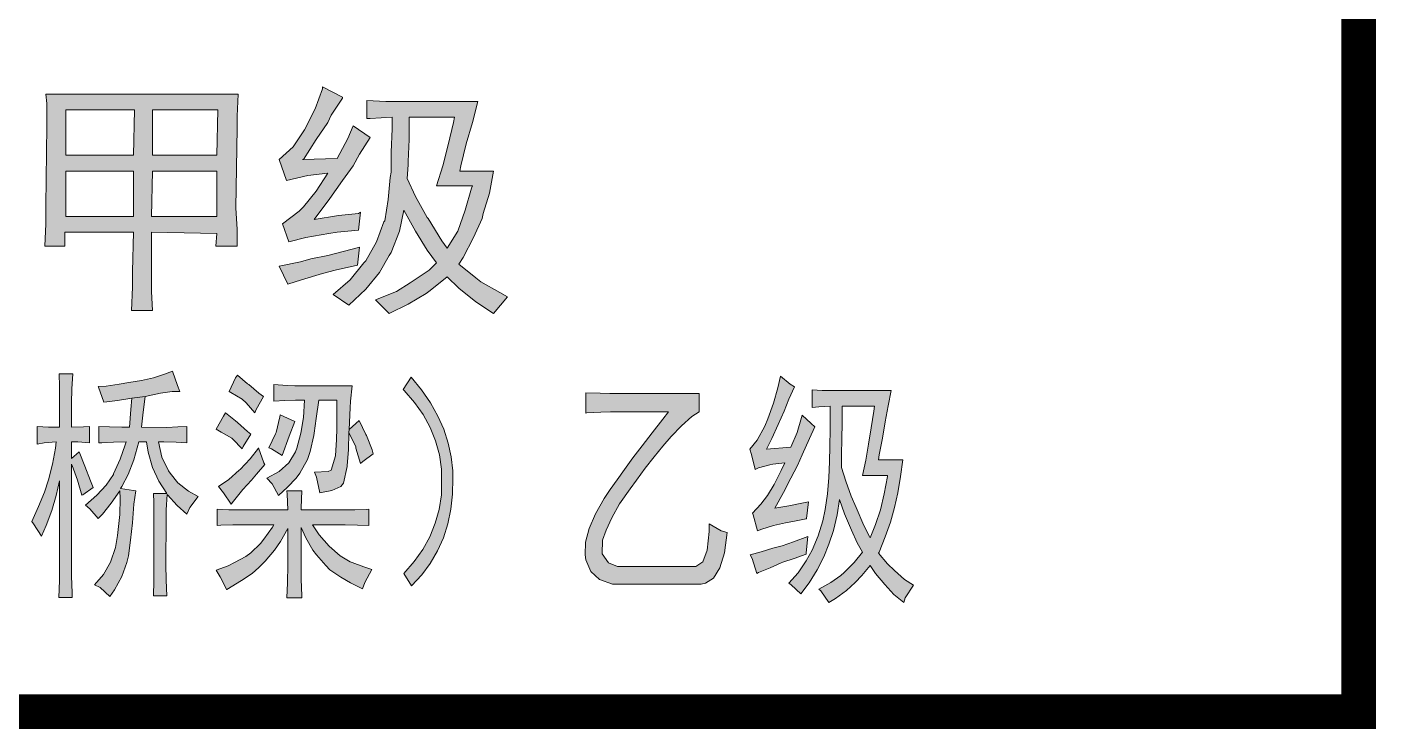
# Model space of a CAD drawing. Extents: x 36524853 to 36525459, y 2743936 to 2747542.
# Drawn here: x 36525174.55 to 36525184.29, y 2745775.31 to 2745780.38 of the extents above; entities that cross this region are included whole.
import ezdxf

# ---------------------------------------------------------------- set-up
doc = ezdxf.new("R2010")
doc.units = 0
doc.header["$LTSCALE"] = 1000
doc.header["$MEASUREMENT"] = 0
for name, color, linetype in [('A0-12 图框-中粗线', 41, 'Continuous'), ('A0-13 图框-细线', 7, 'Continuous'), ('A0-24 图框-填充', 7, 'Continuous')]:
    doc.layers.add(name, color=color, linetype=linetype)

# ---------------------------------------------------------------- blocks, each defined once
blk = doc.blocks.new('LOGO资质4')
at = {"layer": 'A0-24 图框-填充'}
h = blk.add_hatch(color=256, dxfattribs=at)
h.dxf.hatch_style = 1
h.paths.add_polyline_path([(5744.9, 749.1), (5751, 781.1), (5702.2, 781.1), (5703.7, 788.7), (5711.3, 820.7), (5720.5, 851.2), (5728.1, 881.7), (5636.6, 881.7), (5632.1, 881.7), (5595.5, 881.7), (5568, 883.3), (5568, 857.3), (5572.6, 857.3), (5604.6, 858.9), (5604.6, 842.1), (5603.1, 808.5), (5603.1, 779.6), (5601.6, 772), (5598.5, 739.9), (5593.9, 709.4), (5592.4, 707.9), (5581.7, 678.9), (5566.5, 651.5), (5563.4, 648.5), (5543.6, 624.1), (5519.2, 602.7), (5542.1, 587.5), (5566.5, 610.3), (5586.3, 634.7), (5600, 659.1), (5603.1, 663.7), (5615.3, 694.2), (5621.4, 724.7), (5638.1, 694.2), (5654.9, 666.7), (5668.6, 648.5), (5658, 637.8), (5630.5, 619.5), (5610.7, 607.3), (5580.2, 595.1), (5600, 575.3), (5627.5, 589), (5653.4, 604.2), (5659.5, 608.8), (5683.9, 628.6), (5700.7, 611.9), (5725.1, 592), (5751, 575.3), (5770.8, 599.7), (5760.1, 605.8), (5732.7, 621), (5725.1, 627.1), (5700.7, 646.9), (5706.8, 656.1), (5722, 685), (5734.2, 712.5), (5735.7, 720.1)])
h.paths.add_polyline_path([(5626, 770.4), (5627.5, 790.2), (5627.5, 794.8), (5629, 826.8), (5629, 858.9), (5694.6, 858.9), (5693, 851.2), (5685.4, 819.2), (5677.8, 788.7), (5668.6, 759.8), (5720.5, 759.8), (5719, 756.7), (5709.8, 724.7), (5699.1, 694.2), (5683.9, 669.8), (5676.3, 680.5), (5656.4, 712.5), (5654.9, 714), (5638.1, 744.5)], flags=16)
h.paths.add_polyline_path([(5558.9, 721.6), (5555.8, 720.1), (5526.8, 717.1), (5491.8, 711), (5514.6, 741.5), (5532.9, 767.4), (5548.2, 788.7), (5557.3, 805.5), (5572.6, 829.9), (5548.2, 846.7), (5540.6, 828.4), (5525.3, 799.4), (5476.6, 797.9), (5476.5, 797.9), (5475, 797.9), (5476.6, 797.9), (5494.8, 826.8), (5511.6, 851.2), (5516.2, 861.9), (5532.9, 886.3), (5532.9, 887.8), (5504, 903.1), (5504, 900), (5493.3, 871.1), (5478.1, 840.6), (5461.3, 816.2), (5441.5, 797.9), (5452.1, 767.4), (5482.6, 775), (5511.6, 778.1), (5494.8, 752.1), (5476.5, 729.3), (5470.4, 723.2), (5446, 704.9), (5455.2, 678.9), (5479.6, 685), (5513.1, 691.1), (5525.3, 692.7), (5555.8, 695.7)])
h.paths.add_polyline_path([(5554.3, 645.4), (5557.3, 671.3), (5546.7, 668.3), (5511.6, 659.1), (5487.2, 654.6), (5472, 650), (5441.5, 643.9), (5453.7, 618), (5473.5, 624.1), (5504, 633.2), (5522.3, 637.8)])
h = blk.add_hatch(color=256, dxfattribs=at)
h.dxf.hatch_style = 1
h.paths.add_polyline_path([(5257, 692.7), (5351.5, 691.1), (5350, 672.8), (5380.5, 672.8), (5380.5, 697.2), (5379, 727.7), (5380.5, 843.6), (5380.5, 860.4), (5382, 892.4), (5104.5, 892.4), (5106, 878.7), (5106, 846.7), (5104.5, 730.8), (5104.5, 704.9), (5103, 672.8), (5132, 672.8), (5132, 692.7), (5231.1, 692.7), (5229.5, 636.3), (5229.5, 613.4), (5228, 579.8), (5258.5, 579.8), (5257, 607.3), (5257, 636.3)])
h.paths.add_polyline_path([(5258.5, 781.1), (5351.5, 781.1), (5351.5, 715.5), (5257, 715.5)], flags=16)
h.paths.add_polyline_path([(5231.1, 781.1), (5231.1, 715.5), (5133.5, 715.5), (5133.5, 781.1)], flags=16)
h.paths.add_polyline_path([(5258.5, 804), (5258.5, 869.5), (5353, 869.5), (5351.5, 804)], flags=16)
h.paths.add_polyline_path([(5231.1, 804), (5133.5, 804), (5133.5, 869.5), (5232.6, 869.5)], flags=16)
h = blk.add_hatch(color=256, dxfattribs=at)
h.dxf.hatch_style = 1
h.paths.add_polyline_path([(5167.7, 412.2), (5159, 411.4), (5141.5, 411), (5141.5, 446), (5141.9, 466.4), (5143.6, 488.1), (5123.6, 488.1), (5124, 470.1), (5124.4, 446), (5124.4, 411), (5108.2, 411), (5091.9, 412.2), (5091.9, 386.8), (5101.9, 388.5), (5119.4, 389.8), (5118.2, 381), (5114, 357.7), (5108.2, 335.2), (5102.3, 317.3), (5094, 296.5), (5084, 274.8), (5086.5, 271.5), (5098.2, 253.6), (5104.8, 269), (5113.2, 290.6), (5119.4, 312.3), (5124.4, 333.5), (5124.4, 219.8), (5124.4, 213.1), (5124, 189.4), (5123.2, 165.2), (5142.3, 165.2), (5142.3, 171.9), (5141.5, 196.1), (5141.5, 219.8), (5141.5, 357.7), (5142.3, 356), (5150.2, 334.4), (5156.5, 312.7), (5157.7, 313.5), (5172.7, 323.9), (5169, 333.5), (5160.7, 354.8), (5152.7, 375.6), (5141.5, 366), (5141.5, 389.8), (5150.7, 389.8), (5167.7, 388.5)])
h.paths.add_polyline_path([(5308.1, 412.2), (5295.2, 411.4), (5279, 410.6), (5242.7, 411), (5245.2, 432.7), (5247.7, 455.6), (5228.6, 453.1), (5227.3, 436.8), (5225.2, 411), (5214, 411), (5196.5, 411.4), (5181.1, 412.2), (5181.1, 388.5), (5185.2, 388.5), (5201.9, 389.3), (5220.2, 389.8), (5219, 385.6), (5211.9, 364.8), (5202.3, 343.5), (5201.9, 342.7), (5191.5, 327.3), (5178.2, 312.7), (5161.9, 298.5), (5168.2, 293.1), (5179.8, 279), (5186.1, 285.6), (5199, 301.5), (5211.1, 319.4), (5211.9, 308.1), (5211.1, 285.2), (5208.1, 254.8), (5204.8, 237.3), (5197.7, 216.1), (5187.7, 198.2), (5174.8, 183.2), (5182.7, 179.4), (5196.9, 166.5), (5203.6, 176.1), (5214, 195.2), (5221.5, 215.6), (5223.6, 225.2), (5226.9, 248.1), (5229.4, 273.1), (5231.5, 299.8), (5234.4, 319.4), (5231.1, 319.8), (5212.3, 322.3), (5214.4, 325.6), (5223.1, 342.7), (5231.5, 363.9), (5238.6, 389.8), (5249.8, 389.8), (5252.3, 374.8), (5258.5, 353.1), (5267.7, 333.1), (5279, 315.2), (5259.8, 315.2), (5260.2, 302.3), (5260.6, 277.3), (5260.6, 212.7), (5260.6, 189), (5259.8, 167.7), (5279, 167.7), (5278.1, 190.2), (5277.7, 212.7), (5278.1, 277.3), (5278.1, 291.5), (5279.8, 313.9), (5280.2, 313.5), (5294, 298.1), (5308.1, 285.6), (5312.3, 295.2), (5324.4, 311), (5310.2, 318.9), (5295.2, 330.6), (5284, 344.8), (5281.5, 348.1), (5271.9, 367.7), (5266.9, 389.8), (5274.8, 389.8), (5292.7, 389.3), (5308.1, 388.5)])
h.paths.add_polyline_path([(5286.9, 462.6), (5298.1, 462.6), (5294.4, 471.4), (5287.3, 492.2), (5276, 487.6), (5259.8, 482.2), (5242.7, 478.5), (5224.4, 475.6), (5210.2, 473.1), (5191.5, 470.6), (5179.8, 469.7), (5180.7, 468.9), (5188.2, 447.2), (5192.7, 447.7), (5208.1, 449.7), (5228.6, 453.1), (5247.7, 455.6), (5269.8, 460.2)])
h.paths.add_polyline_path([(5420.6, 357.3), (5419.3, 359.8), (5411.5, 381.1), (5399.3, 365.2), (5385.2, 350.2), (5383.5, 348.9), (5368.5, 335.6), (5353.9, 325.2), (5361, 316.4), (5371.8, 299.8), (5375.2, 304.4), (5388.9, 321), (5401.4, 334.8), (5408.5, 343.1)])
h.paths.add_polyline_path([(5381, 417.7), (5378.5, 420.2), (5363.9, 431.8), (5361, 427.2), (5350.6, 408.1), (5357.7, 403.9), (5373.1, 395.2), (5374.3, 393.9), (5388.1, 379.8), (5389.3, 383.1), (5400.2, 401), (5395.6, 404.8)])
h.paths.add_polyline_path([(5411.8, 460.2), (5397.3, 472.6), (5395.6, 473.9), (5381, 486.4), (5378.5, 482.6), (5368.9, 462.6), (5371.4, 461.4), (5388.1, 451.4), (5393.5, 446.4), (5406.4, 431.8), (5408.1, 436.8), (5418.5, 455.6)])
h.paths.add_polyline_path([(5546.8, 471), (5463.9, 471), (5453.1, 471.4), (5433.5, 472.6), (5433.5, 448.5), (5449.3, 449.7), (5465.1, 450.2), (5478.1, 450.2), (5476.4, 425.2), (5472.6, 402.3), (5466.8, 381), (5464.7, 375.6), (5455.1, 359.8), (5441.4, 346.9), (5423.5, 337.7), (5431, 329.4), (5440.6, 312.3), (5453.5, 324.4), (5466, 337.7), (5471.4, 344.8), (5482.2, 364.3), (5486, 376), (5491.4, 399.3), (5491.8, 402.3), (5494.7, 423.5), (5498.5, 450.2), (5524.7, 450.2), (5524.7, 433.5), (5524.7, 409.3), (5523.9, 393.1), (5522.6, 369.8), (5516.4, 348.9), (5512.2, 347.3), (5492.2, 346), (5495.1, 338.9), (5500.1, 316.4), (5517.2, 319.8), (5530.5, 325.2), (5534.3, 330.2), (5539.7, 354.4), (5539.7, 355.6), (5541.4, 378.5), (5541.8, 403.5), (5542.6, 407.7), (5543.9, 438.9), (5544.3, 448.5)])
h.paths.add_polyline_path([(5463.9, 419.3), (5442.7, 428.9), (5442.2, 426), (5436.8, 403.5), (5436, 401.4), (5426.4, 381.4), (5430.2, 379.8), (5445.6, 370.2), (5456, 398.1)], flags=17)
h.paths.add_polyline_path([(5567.2, 399.3), (5566.4, 400.6), (5556.8, 420.6), (5542.6, 407.7), (5541.8, 403.5), (5542.6, 402.7), (5551.8, 382.7), (5552.2, 380.6), (5558.9, 358.5), (5562.2, 361.4), (5577.2, 372.7), (5575.5, 378.5)])
h.paths.add_polyline_path([(5570.9, 292.7), (5567.2, 292.3), (5550.5, 291.5), (5532.6, 291.5), (5473.1, 291.5), (5473.1, 294.4), (5473.9, 319.4), (5452.6, 319.4), (5453.1, 314.4), (5453.9, 291.5), (5392.3, 291.5), (5386, 291.5), (5368.5, 291.9), (5351.8, 292.7), (5351.8, 269), (5357.3, 269.4), (5374.3, 270.2), (5392.3, 270.2), (5433.5, 270.2), (5431.8, 266.5), (5419.3, 249.4), (5414.3, 243.1), (5400.2, 229.4), (5393.1, 224.4), (5376.8, 215.6), (5367.7, 210.6), (5350.6, 204.4), (5356, 194.8), (5365.6, 176.1), (5366, 176.5), (5386.8, 189.4), (5402.2, 199.8), (5412.2, 208.6), (5421, 217.7), (5434.7, 233.6), (5443.1, 246.1), (5453.9, 264.8), (5453.9, 215.6), (5453.9, 212.3), (5453.5, 186.1), (5452.6, 164.8), (5473.9, 164.8), (5473.9, 167.3), (5473.1, 191.5), (5473.1, 215.6), (5473.1, 266), (5479.7, 251.1), (5490.1, 233.6), (5495.1, 226.5), (5508.5, 211.1), (5514.7, 205.2), (5530.5, 194.4), (5544.3, 186.1), (5561.8, 177.7), (5565.1, 186.9), (5575.1, 205.6), (5563.4, 209.4), (5546.8, 215.6), (5543.9, 216.5), (5529.3, 225.2), (5513.5, 239.4), (5498.9, 255.6), (5489.3, 270.2), (5532.6, 270.2), (5536.8, 270.2), (5554.3, 269.8), (5570.9, 269)])
h = blk.add_hatch(color=256, dxfattribs=at)
h.dxf.hatch_style = 1
h.paths.add_polyline_path([(5691.7, 314.4), (5692.2, 337.7), (5692.2, 348.1), (5689.7, 368.1), (5685.5, 388.1), (5679.2, 408.1), (5670.5, 427.2), (5659.7, 446.4), (5646.8, 465.1), (5631.8, 483.5), (5620.5, 465.6), (5621.8, 463.9), (5636.8, 446.8), (5649.3, 429.3), (5659.2, 410.6), (5667.2, 391.4), (5672.6, 371.4), (5675.5, 350.6), (5675.9, 329.4), (5675.5, 313.5), (5672.2, 292.3), (5666.7, 272.3), (5658.8, 252.7), (5648.8, 234.4), (5636.3, 216.9), (5621.3, 199.8), (5632.6, 181.9), (5647.2, 197.7), (5659.2, 214.4), (5670.1, 232.7), (5678.4, 251.5), (5684.7, 271.5), (5689.2, 292.7)])
h = blk.add_hatch(color=256, dxfattribs=at)
h.dxf.hatch_style = 1
h.paths.add_polyline_path([(6338.6, 339.8), (6341.9, 363.9), (6306.5, 363.9), (6307.8, 371), (6312.4, 395.2), (6316.5, 418.9), (6320.7, 441.8), (6324.9, 463.9), (6259.5, 463.9), (6242.8, 463.9), (6225.3, 464.3), (6210.7, 465.1), (6210.7, 439.7), (6220.7, 440.6), (6237, 441.4), (6237, 432.7), (6237, 407.7), (6236.6, 383.9), (6236.1, 361), (6234.9, 338.5), (6232.8, 314.8), (6229.9, 292.3), (6226.1, 275.6), (6219.5, 254), (6210.7, 233.6), (6202.4, 218.1), (6190.7, 200.7), (6177.4, 185.7), (6180.7, 183.2), (6194.5, 170.2), (6206.6, 186.1), (6218.2, 204.8), (6227.8, 223.6), (6234.9, 241.9), (6241.6, 261.9), (6247, 284.4), (6250.3, 306.5), (6257.8, 286), (6267.8, 262.3), (6276.1, 244), (6283.6, 230.6), (6271.6, 215.6), (6257, 201.1), (6252.4, 196.9), (6237.8, 186.5), (6220.7, 177.3), (6223.2, 174.8), (6234.9, 157.7), (6244.5, 163.6), (6260.3, 175.2), (6273.2, 186.9), (6282.8, 196.9), (6294.5, 211.1), (6302.4, 199.8), (6315.7, 183.6), (6329, 169.4), (6343.2, 157.7), (6345.3, 164.4), (6357.4, 182.7), (6344, 191.1), (6329.9, 204), (6319.5, 213.6), (6306.5, 229), (6307.4, 230.6), (6316.5, 252.7), (6324, 274), (6329.9, 295.2), (6334.4, 316.4)])
h.paths.add_polyline_path([(6259.5, 333.1), (6253.2, 352.7), (6253.2, 372.3), (6253.6, 393.5), (6254.1, 417.7), (6254.1, 441.4), (6300.7, 441.4), (6299.9, 434.3), (6296.1, 410.2), (6292.4, 386.4), (6288.2, 363.5), (6283.6, 341.4), (6319.9, 341.4), (6319.5, 339.8), (6314.9, 314.8), (6309.5, 291.5), (6302.4, 270.6), (6294.5, 251.5), (6293.6, 253.1), (6285.7, 269), (6274.5, 295.2), (6267.4, 311.4)], flags=16)
h.paths.add_polyline_path([(6205.7, 303.5), (6193.7, 301), (6177, 297.7), (6157, 294), (6169.5, 316.9), (6180.3, 337.7), (6189.5, 356), (6196.6, 371), (6207, 394.8), (6214.9, 411.8), (6209.5, 416.4), (6196.6, 428.5), (6195.7, 425.2), (6189.1, 403.5), (6180.3, 382.3), (6144.9, 379.3), (6152.8, 394.8), (6162, 415.2), (6170.3, 434.3), (6177.4, 451.8), (6185.3, 469.3), (6179.1, 473.5), (6165.3, 484.7), (6161.2, 468.1), (6154.9, 446), (6147, 423.1), (6142.4, 412.7), (6131.6, 392.3), (6120.8, 379.3), (6123.3, 371.8), (6128.7, 350.2), (6133.3, 352.3), (6149.9, 356.9), (6154.1, 357.7), (6171.2, 359.8), (6166.2, 348.5), (6156.2, 328.1), (6146.2, 312.3), (6137, 299.8), (6124.9, 286.9), (6125.8, 284.4), (6132, 261.5), (6138.3, 264), (6154.9, 269), (6172.4, 272.7), (6187.8, 276), (6202.4, 278.5), (6202.8, 279.4)])
h.paths.add_polyline_path([(6168.7, 216.1), (6184.9, 221.5), (6202.4, 227.7), (6202.4, 229.4), (6204.5, 253.1), (6184.1, 245.6), (6167.4, 239.8), (6154.1, 236.5), (6137.4, 231.1), (6121.6, 226.5), (6124.1, 221.5), (6130.8, 199.8), (6133.3, 201.1), (6150.3, 208.1), (6166.2, 215.2)])
h.paths.add_polyline_path([(6077.4, 207.7), (6084.1, 229.8), (6088.3, 259), (6079.5, 261.5), (6062, 271.5), (6062, 260.6), (6059.1, 233.6), (6052.9, 216.5), (6042.9, 209.8), (5929.6, 209.8), (5916.7, 215.2), (5907.5, 228.1), (5908.3, 247.7), (5913.3, 262.3), (5921.7, 280.2), (5932.9, 300.2), (5947.9, 321.9), (5957.1, 334.4), (5970, 351.9), (5982.9, 368.1), (5995.4, 383.5), (6007.5, 397.7), (6022, 413.1), (6037, 426.4), (6047.9, 433.1), (6047.9, 459.7), (5918.7, 459.7), (5904.6, 460.2), (5884.2, 461), (5884.2, 431.4), (5885.4, 431.8), (5905.8, 432.7), (5919.6, 433.1), (6003.7, 433.1), (5995.4, 422.7), (5980, 403.1), (5965.4, 384.3), (5952.1, 366.8), (5940, 350.2), (5929.2, 335.2), (5919.2, 321), (5910.4, 308.1), (5897.9, 286), (5888.8, 264.8), (5883.8, 244.8), (5883.3, 226.5), (5884.2, 219.4), (5891.3, 202.7), (5903.8, 191.1), (5922.5, 184.4), (6050.8, 184.4), (6057, 185.7), (6068.3, 193.2)])
at = {"layer": 'A0-12 图框-中粗线', "const_width": 50, "flags": 128}
blk.add_lwpolyline([(0, 0), (0, 5500), (7000, 5500), (7000, 0)], close=True, dxfattribs=at)
at = {"layer": 'A0-13 图框-细线', "lineweight": 0}
for p, q in [((5504, 900), (5493.3, 871.1)), ((5504, 903.1), (5504, 900)), ((5532.9, 887.8), (5504, 903.1)), ((5382, 892.4), (5104.5, 892.4)), ((5104.5, 892.4), (5106, 878.7)), ((5106, 878.7), (5106, 846.7)), ((5380.5, 860.4), (5382, 892.4)), ((5516.2, 861.9), (5532.9, 886.3)), ((5532.9, 886.3), (5532.9, 887.8)), ((5568, 883.3), (5568, 857.3)), ((5595.5, 881.7), (5568, 883.3)), ((5632.1, 881.7), (5595.5, 881.7)), ((5636.6, 881.7), (5632.1, 881.7)), ((5728.1, 881.7), (5636.6, 881.7)), ((5720.5, 851.2), (5728.1, 881.7)), ((5133.5, 804), (5133.5, 869.5)), ((5133.5, 869.5), (5232.6, 869.5)), ((5232.6, 869.5), (5231.1, 804)), ((5258.5, 804), (5258.5, 869.5)), ((5258.5, 869.5), (5353, 869.5)), ((5353, 869.5), (5351.5, 804)), ((5380.5, 843.6), (5380.5, 860.4)), ((5493.3, 871.1), (5478.1, 840.6)), ((5511.6, 851.2), (5516.2, 861.9)), ((5568, 857.3), (5572.6, 857.3)), ((5572.6, 857.3), (5604.6, 858.9)), ((5604.6, 858.9), (5604.6, 842.1)), ((5629, 858.9), (5694.6, 858.9)), ((5629, 826.8), (5629, 858.9)), ((5694.6, 858.9), (5693, 851.2)), ((5106, 846.7), (5104.5, 730.8)), ((5379, 727.7), (5380.5, 843.6)), ((5478.1, 840.6), (5461.3, 816.2)), ((5494.8, 826.8), (5511.6, 851.2)), ((5548.2, 846.7), (5540.6, 828.4)), ((5572.6, 829.9), (5548.2, 846.7)), ((5604.6, 842.1), (5603.1, 808.5)), ((5693, 851.2), (5685.4, 819.2)), ((5711.3, 820.7), (5720.5, 851.2)), ((5476.5, 797.9), (5494.8, 826.8)), ((5540.6, 828.4), (5525.3, 799.4)), ((5557.3, 805.5), (5572.6, 829.9)), ((5627.5, 794.8), (5629, 826.8)), ((5685.4, 819.2), (5677.8, 788.7)), ((5703.7, 788.7), (5711.3, 820.7)), ((5231.1, 804), (5133.5, 804)), ((5351.5, 804), (5258.5, 804)), ((5461.3, 816.2), (5441.5, 797.9)), ((5525.3, 799.4), (5475, 797.9)), ((5548.2, 788.7), (5557.3, 805.5)), ((5603.1, 808.5), (5603.1, 779.6)), ((5133.5, 715.5), (5133.5, 781.1)), ((5133.5, 781.1), (5231.1, 781.1)), ((5231.1, 781.1), (5231.1, 715.5)), ((5257, 715.5), (5258.5, 781.1)), ((5258.5, 781.1), (5351.5, 781.1)), ((5351.5, 781.1), (5351.5, 715.5)), ((5441.5, 797.9), (5452.1, 767.4)), ((5475, 797.9), (5476.5, 797.9)), ((5532.9, 767.4), (5548.2, 788.7)), ((5603.1, 779.6), (5601.6, 772)), ((5626, 770.4), (5627.5, 790.2)), ((5627.5, 790.2), (5627.5, 794.8)), ((5677.8, 788.7), (5668.6, 759.8)), ((5702.2, 781.1), (5703.7, 788.7)), ((5751, 781.1), (5702.2, 781.1)), ((5744.9, 749.1), (5751, 781.1)), ((5452.1, 767.4), (5482.6, 775)), ((5482.6, 775), (5511.6, 778.1)), ((5511.6, 778.1), (5494.8, 752.1)), ((5514.6, 741.5), (5532.9, 767.4)), ((5601.6, 772), (5598.5, 739.9)), ((5638.1, 744.5), (5626, 770.4)), ((5668.6, 759.8), (5720.5, 759.8)), ((5720.5, 759.8), (5719, 756.7)), ((5494.8, 752.1), (5476.5, 729.3)), ((5491.8, 711), (5514.6, 741.5)), ((5654.9, 714), (5638.1, 744.5)), ((5719, 756.7), (5709.8, 724.7)), ((5735.7, 720.1), (5744.9, 749.1)), ((5104.5, 730.8), (5104.5, 704.9)), ((5380.5, 697.2), (5379, 727.7)), ((5470.4, 723.2), (5446, 704.9)), ((5476.5, 729.3), (5470.4, 723.2)), ((5558.9, 721.6), (5555.8, 720.1)), ((5555.8, 695.7), (5558.9, 721.6)), ((5598.5, 739.9), (5593.9, 709.4)), ((5615.3, 694.2), (5621.4, 724.7)), ((5621.4, 724.7), (5638.1, 694.2)), ((5709.8, 724.7), (5699.1, 694.2)), ((5104.5, 704.9), (5103, 672.8)), ((5231.1, 715.5), (5133.5, 715.5)), ((5351.5, 715.5), (5257, 715.5)), ((5446, 704.9), (5455.2, 678.9)), ((5526.8, 717.1), (5491.8, 711)), ((5555.8, 720.1), (5526.8, 717.1)), ((5592.4, 707.9), (5581.7, 678.9)), ((5593.9, 709.4), (5592.4, 707.9)), ((5656.4, 712.5), (5654.9, 714)), ((5676.3, 680.5), (5656.4, 712.5)), ((5722, 685), (5734.2, 712.5)), ((5734.2, 712.5), (5735.7, 720.1)), ((5132, 672.8), (5132, 692.7)), ((5132, 692.7), (5231.1, 692.7)), ((5231.1, 692.7), (5229.5, 636.3)), ((5257, 636.3), (5257, 692.7)), ((5257, 692.7), (5351.5, 691.1)), ((5351.5, 691.1), (5350, 672.8)), ((5380.5, 672.8), (5380.5, 697.2)), ((5455.2, 678.9), (5479.6, 685)), ((5479.6, 685), (5513.1, 691.1)), ((5513.1, 691.1), (5525.3, 692.7)), ((5525.3, 692.7), (5555.8, 695.7)), ((5603.1, 663.7), (5615.3, 694.2)), ((5638.1, 694.2), (5654.9, 666.7)), ((5699.1, 694.2), (5683.9, 669.8)), ((5706.8, 656.1), (5722, 685)), ((5103, 672.8), (5132, 672.8)), ((5350, 672.8), (5380.5, 672.8)), ((5546.7, 668.3), (5511.6, 659.1)), ((5557.3, 671.3), (5546.7, 668.3)), ((5554.3, 645.4), (5557.3, 671.3)), ((5581.7, 678.9), (5566.5, 651.5)), ((5600, 659.1), (5603.1, 663.7)), ((5654.9, 666.7), (5668.6, 648.5)), ((5683.9, 669.8), (5676.3, 680.5)), ((5472, 650), (5441.5, 643.9)), ((5441.5, 643.9), (5453.7, 618)), ((5487.2, 654.6), (5472, 650)), ((5511.6, 659.1), (5487.2, 654.6)), ((5522.3, 637.8), (5554.3, 645.4)), ((5563.4, 648.5), (5543.6, 624.1)), ((5566.5, 651.5), (5563.4, 648.5)), ((5586.3, 634.7), (5600, 659.1)), ((5668.6, 648.5), (5658, 637.8)), ((5700.7, 646.9), (5706.8, 656.1)), ((5725.1, 627.1), (5700.7, 646.9)), ((5229.5, 636.3), (5229.5, 613.4)), ((5257, 607.3), (5257, 636.3)), ((5453.7, 618), (5473.5, 624.1)), ((5473.5, 624.1), (5504, 633.2)), ((5504, 633.2), (5522.3, 637.8)), ((5543.6, 624.1), (5519.2, 602.7)), ((5566.5, 610.3), (5586.3, 634.7)), ((5658, 637.8), (5630.5, 619.5)), ((5659.5, 608.8), (5683.9, 628.6)), ((5683.9, 628.6), (5700.7, 611.9)), ((5732.7, 621), (5725.1, 627.1)), ((5229.5, 613.4), (5228, 579.8)), ((5258.5, 579.8), (5257, 607.3)), ((5542.1, 587.5), (5566.5, 610.3)), ((5610.7, 607.3), (5580.2, 595.1)), ((5630.5, 619.5), (5610.7, 607.3)), ((5627.5, 589), (5653.4, 604.2)), ((5653.4, 604.2), (5659.5, 608.8)), ((5700.7, 611.9), (5725.1, 592)), ((5760.1, 605.8), (5732.7, 621)), ((5770.8, 599.7), (5760.1, 605.8)), ((5519.2, 602.7), (5542.1, 587.5)), ((5580.2, 595.1), (5600, 575.3)), ((5600, 575.3), (5627.5, 589)), ((5725.1, 592), (5751, 575.3)), ((5751, 575.3), (5770.8, 599.7)), ((5228, 579.8), (5258.5, 579.8)), ((5751, 575.3), (5751, 575.3))]:
    blk.add_line(p, q, dxfattribs=at)
at = {"layer": 'A0-13 图框-细线', "color": 7, "lineweight": 0}
for p, q in [((5143.6, 488.1), (5123.6, 488.1)), ((5123.6, 488.1), (5124, 470.1)), ((5141.9, 466.4), (5143.6, 488.1)), ((5276, 487.6), (5259.8, 482.2)), ((5287.3, 492.2), (5276, 487.6)), ((5294.4, 471.4), (5287.3, 492.2)), ((5124, 470.1), (5124.4, 446)), ((5191.5, 470.6), (5179.8, 469.7)), ((5179.8, 469.7), (5180.7, 468.9)), ((5180.7, 468.9), (5188.2, 447.2)), ((5210.2, 473.1), (5191.5, 470.6)), ((5224.4, 475.6), (5210.2, 473.1)), ((5242.7, 478.5), (5224.4, 475.6)), ((5259.8, 482.2), (5242.7, 478.5)), ((5298.1, 462.6), (5294.4, 471.4)), ((5378.5, 482.6), (5368.9, 462.6)), ((5381, 486.4), (5378.5, 482.6)), ((5395.6, 473.9), (5381, 486.4)), ((5397.3, 472.6), (5395.6, 473.9)), ((5411.8, 460.2), (5397.3, 472.6)), ((5433.5, 472.6), (5433.5, 448.5)), ((5453.1, 471.4), (5433.5, 472.6)), ((5463.9, 471), (5453.1, 471.4)), ((5546.8, 471), (5463.9, 471)), ((5544.3, 448.5), (5546.8, 471)), ((5631.8, 483.5), (5620.5, 465.6)), ((5646.8, 465.1), (5631.8, 483.5)), ((6161.2, 468.1), (6154.9, 446)), ((6165.3, 484.7), (6161.2, 468.1)), ((6179.1, 473.5), (6165.3, 484.7)), ((6177.4, 451.8), (6185.3, 469.3)), ((6185.3, 469.3), (6179.1, 473.5)), ((5141.5, 446), (5141.9, 466.4)), ((5192.7, 447.7), (5208.1, 449.7)), ((5208.1, 449.7), (5228.6, 453.1)), ((5228.6, 453.1), (5227.3, 436.8)), ((5228.6, 453.1), (5247.7, 455.6)), ((5247.7, 455.6), (5228.6, 453.1)), ((5245.2, 432.7), (5247.7, 455.6)), ((5247.7, 455.6), (5269.8, 460.2)), ((5269.8, 460.2), (5286.9, 462.6)), ((5286.9, 462.6), (5298.1, 462.6)), ((5368.9, 462.6), (5371.4, 461.4)), ((5371.4, 461.4), (5388.1, 451.4)), ((5388.1, 451.4), (5393.5, 446.4)), ((5408.1, 436.8), (5418.5, 455.6)), ((5418.5, 455.6), (5411.8, 460.2)), ((5433.5, 448.5), (5449.3, 449.7)), ((5449.3, 449.7), (5465.1, 450.2)), ((5465.1, 450.2), (5478.1, 450.2)), ((5478.1, 450.2), (5476.4, 425.2)), ((5494.7, 423.5), (5498.5, 450.2)), ((5498.5, 450.2), (5524.7, 450.2)), ((5524.7, 450.2), (5524.7, 433.5)), ((5543.9, 438.9), (5544.3, 448.5)), ((5620.5, 465.6), (5621.8, 463.9)), ((5621.8, 463.9), (5636.8, 446.8)), ((5659.7, 446.4), (5646.8, 465.1)), ((5884.2, 461), (5884.2, 431.4)), ((5904.6, 460.2), (5884.2, 461)), ((5918.7, 459.7), (5904.6, 460.2)), ((6047.9, 459.7), (5918.7, 459.7)), ((6047.9, 433.1), (6047.9, 459.7)), ((6170.3, 434.3), (6177.4, 451.8)), ((6210.7, 465.1), (6210.7, 439.7)), ((6225.3, 464.3), (6210.7, 465.1)), ((6242.8, 463.9), (6225.3, 464.3)), ((6259.5, 463.9), (6242.8, 463.9)), ((6324.9, 463.9), (6259.5, 463.9)), ((6320.7, 441.8), (6324.9, 463.9)), ((5124.4, 446), (5124.4, 411)), ((5141.5, 411), (5141.5, 446)), ((5188.2, 447.2), (5192.7, 447.7)), ((5227.3, 436.8), (5225.2, 411)), ((5242.7, 411), (5245.2, 432.7)), ((5363.9, 431.8), (5361, 427.2)), ((5378.5, 420.2), (5363.9, 431.8)), ((5393.5, 446.4), (5406.4, 431.8)), ((5406.4, 431.8), (5408.1, 436.8)), ((5442.7, 428.9), (5442.2, 426)), ((5463.9, 419.3), (5442.7, 428.9)), ((5524.7, 433.5), (5524.7, 409.3)), ((5542.6, 407.7), (5543.9, 438.9)), ((5636.8, 446.8), (5649.3, 429.3)), ((5649.3, 429.3), (5659.2, 410.6)), ((5670.5, 427.2), (5659.7, 446.4)), ((5884.2, 431.4), (5885.4, 431.8)), ((5885.4, 431.8), (5905.8, 432.7)), ((5905.8, 432.7), (5919.6, 433.1)), ((5919.6, 433.1), (6003.7, 433.1)), ((6003.7, 433.1), (5995.4, 422.7)), ((6037, 426.4), (6047.9, 433.1)), ((6154.9, 446), (6147, 423.1)), ((6162, 415.2), (6170.3, 434.3)), ((6210.7, 439.7), (6220.7, 440.6)), ((6220.7, 440.6), (6237, 441.4)), ((6237, 441.4), (6237, 432.7)), ((6237, 432.7), (6237, 407.7)), ((6254.1, 417.7), (6254.1, 441.4)), ((6254.1, 441.4), (6300.7, 441.4)), ((6299.9, 434.3), (6296.1, 410.2)), ((6300.7, 441.4), (6299.9, 434.3)), ((6316.5, 418.9), (6320.7, 441.8)), ((5091.9, 412.2), (5091.9, 386.8)), ((5108.2, 411), (5091.9, 412.2)), ((5124.4, 411), (5108.2, 411)), ((5159, 411.4), (5141.5, 411)), ((5167.7, 412.2), (5159, 411.4)), ((5167.7, 388.5), (5167.7, 412.2)), ((5181.1, 412.2), (5181.1, 388.5)), ((5196.5, 411.4), (5181.1, 412.2)), ((5214, 411), (5196.5, 411.4)), ((5225.2, 411), (5214, 411)), ((5279, 410.6), (5242.7, 411)), ((5295.2, 411.4), (5279, 410.6)), ((5308.1, 412.2), (5295.2, 411.4)), ((5308.1, 388.5), (5308.1, 412.2)), ((5361, 427.2), (5350.6, 408.1)), ((5381, 417.7), (5378.5, 420.2)), ((5395.6, 404.8), (5381, 417.7)), ((5442.2, 426), (5436.8, 403.5)), ((5456, 398.1), (5463.9, 419.3)), ((5476.4, 425.2), (5472.6, 402.3)), ((5491.8, 402.3), (5494.7, 423.5)), ((5524.7, 409.3), (5523.9, 393.1)), ((5556.8, 420.6), (5542.6, 407.7)), ((5566.4, 400.6), (5556.8, 420.6)), ((5659.2, 410.6), (5667.2, 391.4)), ((5679.2, 408.1), (5670.5, 427.2)), ((5995.4, 422.7), (5980, 403.1)), ((6007.5, 397.7), (6022, 413.1)), ((6022, 413.1), (6037, 426.4)), ((6142.4, 412.7), (6131.6, 392.3)), ((6147, 423.1), (6142.4, 412.7)), ((6152.8, 394.8), (6162, 415.2)), ((6195.7, 425.2), (6189.1, 403.5)), ((6196.6, 428.5), (6195.7, 425.2)), ((6209.5, 416.4), (6196.6, 428.5)), ((6207, 394.8), (6214.9, 411.8)), ((6214.9, 411.8), (6209.5, 416.4)), ((6253.6, 393.5), (6254.1, 417.7)), ((6296.1, 410.2), (6292.4, 386.4)), ((6312.4, 395.2), (6316.5, 418.9)), ((5101.9, 388.5), (5119.4, 389.8)), ((5119.4, 389.8), (5118.2, 381)), ((5141.5, 366), (5141.5, 389.8)), ((5141.5, 389.8), (5150.7, 389.8)), ((5150.7, 389.8), (5167.7, 388.5)), ((5201.9, 389.3), (5220.2, 389.8)), ((5220.2, 389.8), (5219, 385.6)), ((5231.5, 363.9), (5238.6, 389.8)), ((5238.6, 389.8), (5249.8, 389.8)), ((5249.8, 389.8), (5252.3, 374.8)), ((5271.9, 367.7), (5266.9, 389.8)), ((5266.9, 389.8), (5274.8, 389.8)), ((5274.8, 389.8), (5292.7, 389.3)), ((5350.6, 408.1), (5357.7, 403.9)), ((5357.7, 403.9), (5373.1, 395.2)), ((5373.1, 395.2), (5374.3, 393.9)), ((5374.3, 393.9), (5388.1, 379.8)), ((5389.3, 383.1), (5400.2, 401)), ((5400.2, 401), (5395.6, 404.8)), ((5436, 401.4), (5426.4, 381.4)), ((5436.8, 403.5), (5436, 401.4)), ((5445.6, 370.2), (5456, 398.1)), ((5472.6, 402.3), (5466.8, 381)), ((5486, 376), (5491.4, 399.3)), ((5491.4, 399.3), (5491.8, 402.3)), ((5523.9, 393.1), (5522.6, 369.8)), ((5541.4, 378.5), (5541.8, 403.5)), ((5541.8, 403.5), (5542.6, 407.7)), ((5542.6, 407.7), (5541.8, 403.5)), ((5541.8, 403.5), (5542.6, 402.7)), ((5542.6, 402.7), (5551.8, 382.7)), ((5567.2, 399.3), (5566.4, 400.6)), ((5575.5, 378.5), (5567.2, 399.3)), ((5667.2, 391.4), (5672.6, 371.4)), ((5685.5, 388.1), (5679.2, 408.1)), ((5980, 403.1), (5965.4, 384.3)), ((5995.4, 383.5), (6007.5, 397.7)), ((6131.6, 392.3), (6120.8, 379.3)), ((6144.9, 379.3), (6152.8, 394.8)), ((6189.1, 403.5), (6180.3, 382.3)), ((6196.6, 371), (6207, 394.8)), ((6237, 407.7), (6236.6, 383.9)), ((6253.2, 372.3), (6253.6, 393.5)), ((6307.8, 371), (6312.4, 395.2)), ((5091.9, 386.8), (5101.9, 388.5)), ((5118.2, 381), (5114, 357.7)), ((5152.7, 375.6), (5141.5, 366)), ((5160.7, 354.8), (5152.7, 375.6)), ((5181.1, 388.5), (5185.2, 388.5)), ((5185.2, 388.5), (5201.9, 389.3)), ((5219, 385.6), (5211.9, 364.8)), ((5252.3, 374.8), (5258.5, 353.1)), ((5292.7, 389.3), (5308.1, 388.5)), ((5388.1, 379.8), (5389.3, 383.1)), ((5411.4, 381), (5399.3, 365.2)), ((5411.4, 381.4), (5411.4, 381)), ((5419.3, 359.8), (5411.4, 381.4)), ((5426.4, 381.4), (5430.2, 379.8)), ((5430.2, 379.8), (5445.6, 370.2)), ((5464.7, 375.6), (5455.1, 359.8)), ((5466.8, 381), (5464.7, 375.6)), ((5482.2, 364.3), (5486, 376)), ((5539.7, 355.6), (5541.4, 378.5)), ((5551.8, 382.7), (5552.2, 380.6)), ((5552.2, 380.6), (5558.9, 358.5)), ((5562.2, 361.4), (5577.2, 372.7)), ((5577.2, 372.7), (5575.5, 378.5)), ((5672.6, 371.4), (5675.5, 350.6)), ((5689.7, 368.1), (5685.5, 388.1)), ((5965.4, 384.3), (5952.1, 366.8)), ((5982.9, 368.1), (5995.4, 383.5)), ((6120.8, 379.3), (6123.3, 371.8)), ((6123.3, 371.8), (6128.7, 350.2)), ((6180.3, 382.3), (6144.9, 379.3)), ((6189.5, 356), (6196.6, 371)), ((6236.6, 383.9), (6236.1, 361)), ((6253.2, 352.7), (6253.2, 372.3)), ((6292.4, 386.4), (6288.2, 363.5)), ((6306.5, 363.9), (6307.8, 371)), ((5114, 357.7), (5108.2, 335.2)), ((5141.5, 357.7), (5142.3, 356)), ((5141.5, 219.8), (5141.5, 357.7)), ((5142.3, 356), (5150.2, 334.4)), ((5169, 333.5), (5160.7, 354.8)), ((5211.9, 364.8), (5202.3, 343.5)), ((5223.1, 342.7), (5231.5, 363.9)), ((5258.5, 353.1), (5267.7, 333.1)), ((5281.5, 348.1), (5271.9, 367.7)), ((5399.3, 365.2), (5385.2, 350.2)), ((5408.5, 343.1), (5420.6, 357.3)), ((5420.6, 357.3), (5419.3, 359.8)), ((5455.1, 359.8), (5441.4, 346.9)), ((5471.4, 344.8), (5482.2, 364.3)), ((5522.6, 369.8), (5516.4, 348.9)), ((5522.6, 369.8), (5522.6, 369.8)), ((5534.3, 330.2), (5539.7, 354.4)), ((5539.7, 354.4), (5539.7, 355.6)), ((5558.9, 358.5), (5562.2, 361.4)), ((5675.5, 350.6), (5675.9, 329.4)), ((5692.2, 348.1), (5689.7, 368.1)), ((5952.1, 366.8), (5940, 350.2)), ((5957.1, 334.4), (5970, 351.9)), ((5970, 351.9), (5982.9, 368.1)), ((6128.7, 350.2), (6133.3, 352.3)), ((6133.3, 352.3), (6149.9, 356.9)), ((6149.9, 356.9), (6154.1, 357.7)), ((6154.1, 357.7), (6171.2, 359.8)), ((6171.2, 359.8), (6166.2, 348.5)), ((6180.3, 337.7), (6189.5, 356)), ((6236.1, 361), (6234.9, 338.5)), ((6259.5, 333.1), (6253.2, 352.7)), ((6288.2, 363.5), (6283.6, 341.4)), ((6341.9, 363.9), (6306.5, 363.9)), ((6338.6, 339.8), (6341.9, 363.9)), ((5108.2, 335.2), (5102.3, 317.3)), ((5119.4, 312.3), (5124.4, 333.5)), ((5124.4, 333.5), (5124.4, 219.8)), ((5150.2, 334.4), (5156.5, 312.7)), ((5172.7, 323.9), (5169, 333.5)), ((5201.9, 342.7), (5191.5, 327.3)), ((5202.3, 343.5), (5201.9, 342.7)), ((5214.4, 325.6), (5223.1, 342.7)), ((5267.7, 333.1), (5279, 315.2)), ((5284, 344.8), (5281.5, 348.1)), ((5295.2, 330.6), (5284, 344.8)), ((5368.5, 335.6), (5353.9, 325.2)), ((5383.5, 348.9), (5368.5, 335.6)), ((5385.2, 350.2), (5383.5, 348.9)), ((5388.9, 321), (5401.4, 334.8)), ((5401.4, 334.8), (5408.5, 343.1)), ((5441.4, 346.9), (5423.5, 337.7)), ((5423.5, 337.7), (5431, 329.4)), ((5453.5, 324.4), (5466, 337.7)), ((5466, 337.7), (5471.4, 344.8)), ((5512.2, 347.3), (5492.2, 346)), ((5492.2, 346), (5495.1, 338.9)), ((5495.1, 338.9), (5500.1, 316.4)), ((5516.4, 348.9), (5512.2, 347.3)), ((5691.7, 314.4), (5692.2, 337.7)), ((5692.2, 337.7), (5692.2, 348.1)), ((5929.2, 335.2), (5919.2, 321)), ((5940, 350.2), (5929.2, 335.2)), ((5947.9, 321.9), (5957.1, 334.4)), ((6166.2, 348.5), (6156.2, 328.1)), ((6169.5, 316.9), (6180.3, 337.7)), ((6234.9, 338.5), (6232.8, 314.8)), ((6267.4, 311.4), (6259.5, 333.1)), ((6283.6, 341.4), (6319.9, 341.4)), ((6319.5, 339.8), (6314.9, 314.8)), ((6319.9, 341.4), (6319.5, 339.8)), ((6334.4, 316.4), (6338.6, 339.8)), ((5102.3, 317.3), (5094, 296.5)), ((5113.2, 290.6), (5119.4, 312.3)), ((5156.5, 312.7), (5157.7, 313.5)), ((5157.7, 313.5), (5172.7, 323.9)), ((5178.2, 312.7), (5161.9, 298.5)), ((5191.5, 327.3), (5178.2, 312.7)), ((5199, 301.5), (5211.1, 319.4)), ((5211.1, 319.4), (5211.9, 308.1)), ((5212.3, 322.3), (5214.4, 325.6)), ((5231.1, 319.8), (5212.3, 322.3)), ((5234.4, 319.4), (5231.1, 319.8)), ((5231.5, 299.8), (5234.4, 319.4)), ((5279, 315.2), (5259.8, 315.2)), ((5259.8, 315.2), (5260.2, 302.3)), ((5278.1, 291.5), (5279.8, 313.9)), ((5279.8, 313.9), (5280.2, 313.5)), ((5280.2, 313.5), (5294, 298.1)), ((5310.2, 318.9), (5295.2, 330.6)), ((5324.4, 311), (5310.2, 318.9)), ((5353.9, 325.2), (5361, 316.4)), ((5361, 316.4), (5371.8, 299.8)), ((5375.2, 304.4), (5388.9, 321)), ((5431, 329.4), (5440.6, 312.3)), ((5440.6, 312.3), (5453.5, 324.4)), ((5473.9, 319.4), (5452.6, 319.4)), ((5452.6, 319.4), (5453.1, 314.4)), ((5453.1, 314.4), (5453.9, 291.5)), ((5473.1, 294.4), (5473.9, 319.4)), ((5500.1, 316.4), (5517.2, 319.8)), ((5517.2, 319.8), (5530.5, 325.2)), ((5530.5, 325.2), (5534.3, 330.2)), ((5675.5, 313.5), (5672.2, 292.3)), ((5675.9, 329.4), (5675.5, 313.5)), ((5689.2, 292.7), (5691.7, 314.4)), ((5919.2, 321), (5910.4, 308.1)), ((5932.9, 300.2), (5947.9, 321.9)), ((6146.2, 312.3), (6137, 299.8)), ((6156.2, 328.1), (6146.2, 312.3)), ((6157, 294), (6169.5, 316.9)), ((6232.8, 314.8), (6229.9, 292.3)), ((6314.9, 314.8), (6309.5, 291.5)), ((6329.9, 295.2), (6334.4, 316.4)), ((5094, 296.5), (5084, 274.8)), ((5161.9, 298.5), (5168.2, 293.1)), ((5168.2, 293.1), (5179.8, 279)), ((5186.1, 285.6), (5199, 301.5)), ((5211.9, 308.1), (5211.1, 285.2)), ((5229.4, 273.1), (5231.5, 299.8)), ((5260.2, 302.3), (5260.6, 277.3)), ((5294, 298.1), (5308.1, 285.6)), ((5308.1, 285.6), (5312.3, 295.2)), ((5312.3, 295.2), (5324.4, 311)), ((5351.8, 292.7), (5351.8, 269)), ((5368.5, 291.9), (5351.8, 292.7)), ((5371.8, 299.8), (5375.2, 304.4)), ((5473.1, 291.5), (5473.1, 294.4)), ((5567.2, 292.3), (5550.5, 291.5)), ((5570.9, 292.7), (5567.2, 292.3)), ((5570.9, 269), (5570.9, 292.7)), ((5672.2, 292.3), (5666.7, 272.3)), ((5684.7, 271.5), (5689.2, 292.7)), ((5910.4, 308.1), (5897.9, 286)), ((5921.7, 280.2), (5932.9, 300.2)), ((6137, 299.8), (6124.9, 286.9)), ((6177, 297.7), (6157, 294)), ((6193.7, 301), (6177, 297.7)), ((6205.7, 303.5), (6193.7, 301)), ((6202.8, 279.4), (6205.7, 303.5)), ((6229.9, 292.3), (6226.1, 275.6)), ((6247, 284.4), (6250.3, 306.5)), ((6250.3, 306.5), (6257.8, 286)), ((6274.5, 295.2), (6267.4, 311.4)), ((6285.7, 269), (6274.5, 295.2)), ((6324, 274), (6329.9, 295.2)), ((5084, 274.8), (5086.5, 271.5)), ((5104.8, 269), (5113.2, 290.6)), ((5179.8, 279), (5186.1, 285.6)), ((5211.1, 285.2), (5208.1, 254.8)), ((5226.9, 248.1), (5229.4, 273.1)), ((5260.6, 277.3), (5260.6, 212.7)), ((5277.7, 212.7), (5278.1, 277.3)), ((5278.1, 277.3), (5278.1, 291.5)), ((5386, 291.5), (5368.5, 291.9)), ((5392.3, 291.5), (5386, 291.5)), ((5453.9, 291.5), (5392.3, 291.5)), ((5532.6, 291.5), (5473.1, 291.5)), ((5550.5, 291.5), (5532.6, 291.5)), ((5897.9, 286), (5888.8, 264.8)), ((5913.3, 262.3), (5921.7, 280.2)), ((6124.9, 286.9), (6125.8, 284.4)), ((6125.8, 284.4), (6132, 261.5)), ((6154.9, 269), (6172.4, 272.7)), ((6172.4, 272.7), (6187.8, 276)), ((6187.8, 276), (6202.4, 278.5)), ((6202.4, 278.5), (6202.8, 279.4)), ((6226.1, 275.6), (6219.5, 254)), ((6241.6, 261.9), (6247, 284.4)), ((6257.8, 286), (6267.8, 262.3)), ((6309.5, 291.5), (6302.4, 270.6)), ((6316.5, 252.7), (6324, 274)), ((5086.5, 271.5), (5098.2, 253.6)), ((5098.2, 253.6), (5104.8, 269)), ((5208.1, 254.8), (5204.8, 237.3)), ((5351.8, 269), (5357.3, 269.4)), ((5357.3, 269.4), (5374.3, 270.2)), ((5374.3, 270.2), (5392.3, 270.2)), ((5392.3, 270.2), (5433.5, 270.2)), ((5431.8, 266.5), (5419.3, 249.4)), ((5433.5, 270.2), (5431.8, 266.5)), ((5443.1, 246.1), (5453.9, 264.8)), ((5453.9, 264.8), (5453.9, 215.6)), ((5473.1, 266), (5479.7, 251.1)), ((5473.1, 215.6), (5473.1, 266)), ((5498.9, 255.6), (5489.3, 270.2)), ((5489.3, 270.2), (5532.6, 270.2)), ((5513.5, 239.4), (5498.9, 255.6)), ((5532.6, 270.2), (5536.8, 270.2)), ((5536.8, 270.2), (5554.3, 269.8)), ((5554.3, 269.8), (5570.9, 269)), ((5666.7, 272.3), (5658.8, 252.7)), ((5678.4, 251.5), (5684.7, 271.5)), ((5888.8, 264.8), (5883.8, 244.8)), ((5908.3, 247.7), (5913.3, 262.3)), ((6062, 260.6), (6059.1, 233.6)), ((6062, 271.5), (6062, 260.6)), ((6079.5, 261.5), (6062, 271.5)), ((6088.3, 259), (6079.5, 261.5)), ((6084.1, 229.8), (6088.3, 259)), ((6132, 261.5), (6138.3, 264)), ((6138.3, 264), (6154.9, 269)), ((6219.5, 254), (6210.7, 233.6)), ((6234.9, 241.9), (6241.6, 261.9)), ((6267.8, 262.3), (6276.1, 244)), ((6293.6, 253.1), (6285.7, 269)), ((6302.4, 270.6), (6294.5, 251.5)), ((5204.8, 237.3), (5197.7, 216.1)), ((5223.6, 225.2), (5226.9, 248.1)), ((5414.3, 243.1), (5400.2, 229.4)), ((5419.3, 249.4), (5414.3, 243.1)), ((5434.7, 233.6), (5443.1, 246.1)), ((5479.7, 251.1), (5490.1, 233.6)), ((5529.3, 225.2), (5513.5, 239.4)), ((5648.8, 234.4), (5636.3, 216.9)), ((5658.8, 252.7), (5648.8, 234.4)), ((5670.1, 232.7), (5678.4, 251.5)), ((5883.8, 244.8), (5883.3, 226.5)), ((5907.5, 228.1), (5908.3, 247.7)), ((6154.1, 236.5), (6137.4, 231.1)), ((6167.4, 239.8), (6154.1, 236.5)), ((6184.1, 245.6), (6167.4, 239.8)), ((6204.5, 253.1), (6184.1, 245.6)), ((6202.4, 229.4), (6204.5, 253.1)), ((6204.5, 253.1), (6204.5, 253.1)), ((6227.8, 223.6), (6234.9, 241.9)), ((6276.1, 244), (6283.6, 230.6)), ((6294.5, 251.5), (6293.6, 253.1)), ((6307.4, 230.6), (6316.5, 252.7)), ((5124.4, 219.8), (5124.4, 213.1)), ((5141.5, 196.1), (5141.5, 219.8)), ((5197.7, 216.1), (5187.7, 198.2)), ((5214, 195.2), (5221.5, 215.6)), ((5221.5, 215.6), (5223.6, 225.2)), ((5376.8, 215.6), (5367.7, 210.6)), ((5393.1, 224.4), (5376.8, 215.6)), ((5400.2, 229.4), (5393.1, 224.4)), ((5412.2, 208.6), (5421, 217.7)), ((5421, 217.7), (5434.7, 233.6)), ((5453.9, 215.6), (5453.9, 212.3)), ((5473.1, 191.5), (5473.1, 215.6)), ((5490.1, 233.6), (5495.1, 226.5)), ((5495.1, 226.5), (5508.5, 211.1)), ((5543.9, 216.5), (5529.3, 225.2)), ((5546.8, 215.6), (5543.9, 216.5)), ((5563.4, 209.4), (5546.8, 215.6)), ((5636.3, 216.9), (5621.3, 199.8)), ((5647.2, 197.7), (5659.2, 214.4)), ((5659.2, 214.4), (5670.1, 232.7)), ((5883.3, 226.5), (5884.2, 219.4)), ((5884.2, 219.4), (5891.3, 202.7)), ((5916.7, 215.2), (5907.5, 228.1)), ((5929.6, 209.8), (5916.7, 215.2)), ((6052.9, 216.5), (6042.9, 209.8)), ((6059.1, 233.6), (6052.9, 216.5)), ((6077.4, 207.7), (6084.1, 229.8)), ((6137.4, 231.1), (6121.6, 226.5)), ((6121.6, 226.5), (6124.1, 221.5)), ((6124.1, 221.5), (6130.8, 199.8)), ((6150.3, 208.1), (6166.2, 215.2)), ((6166.2, 215.2), (6168.7, 216.1)), ((6168.7, 216.1), (6184.9, 221.5)), ((6184.9, 221.5), (6202.4, 227.7)), ((6202.4, 218.1), (6190.7, 200.7)), ((6210.7, 233.6), (6202.4, 218.1)), ((6202.4, 227.7), (6202.4, 229.4)), ((6218.2, 204.8), (6227.8, 223.6)), ((6271.6, 215.6), (6257, 201.1)), ((6283.6, 230.6), (6271.6, 215.6)), ((6306.5, 229), (6307.4, 230.6)), ((6319.5, 213.6), (6306.5, 229)), ((5124.4, 213.1), (5124, 189.4)), ((5142.3, 171.9), (5141.5, 196.1)), ((5187.7, 198.2), (5174.8, 183.2)), ((5203.6, 176.1), (5214, 195.2)), ((5260.6, 212.7), (5260.6, 189)), ((5278.1, 190.2), (5277.7, 212.7)), ((5367.7, 210.6), (5350.6, 204.4)), ((5350.6, 204.4), (5356, 194.8)), ((5356, 194.8), (5365.6, 176.1)), ((5386.8, 189.4), (5402.2, 199.8)), ((5402.2, 199.8), (5412.2, 208.6)), ((5453.9, 212.3), (5453.5, 186.1)), ((5508.5, 211.1), (5514.7, 205.2)), ((5514.7, 205.2), (5530.5, 194.4)), ((5575.1, 205.6), (5563.4, 209.4)), ((5565.1, 186.9), (5575.1, 205.6)), ((5621.3, 199.8), (5632.6, 181.9)), ((5632.6, 181.9), (5647.2, 197.7)), ((5891.3, 202.7), (5903.8, 191.1)), ((6042.9, 209.8), (5929.6, 209.8)), ((6068.3, 193.2), (6077.4, 207.7)), ((6130.8, 199.8), (6133.3, 201.1)), ((6133.3, 201.1), (6150.3, 208.1)), ((6190.7, 200.7), (6177.4, 185.7)), ((6206.6, 186.1), (6218.2, 204.8)), ((6252.4, 196.9), (6237.8, 186.5)), ((6257, 201.1), (6252.4, 196.9)), ((6273.2, 186.9), (6282.8, 196.9)), ((6282.8, 196.9), (6294.5, 211.1)), ((6294.5, 211.1), (6302.4, 199.8)), ((6302.4, 199.8), (6315.7, 183.6)), ((6329.9, 204), (6319.5, 213.6)), ((6344, 191.1), (6329.9, 204)), ((5124, 189.4), (5123.2, 165.2)), ((5174.8, 183.2), (5182.7, 179.4)), ((5182.7, 179.4), (5196.9, 166.5)), ((5196.9, 166.5), (5203.6, 176.1)), ((5260.6, 189), (5259.8, 167.7)), ((5279, 167.7), (5278.1, 190.2)), ((5365.6, 176.1), (5366, 176.5)), ((5366, 176.5), (5386.8, 189.4)), ((5453.5, 186.1), (5452.6, 164.8)), ((5473.9, 167.3), (5473.1, 191.5)), ((5530.5, 194.4), (5544.3, 186.1)), ((5544.3, 186.1), (5561.8, 177.7)), ((5561.8, 177.7), (5565.1, 186.9)), ((5903.8, 191.1), (5922.5, 184.4)), ((5922.5, 184.4), (6050.8, 184.4)), ((6050.8, 184.4), (6057, 185.7)), ((6057, 185.7), (6068.3, 193.2)), ((6177.4, 185.7), (6180.7, 183.2)), ((6180.7, 183.2), (6194.5, 170.2)), ((6194.5, 170.2), (6206.6, 186.1)), ((6237.8, 186.5), (6220.7, 177.3)), ((6220.7, 177.3), (6223.2, 174.8)), ((6260.3, 175.2), (6273.2, 186.9)), ((6315.7, 183.6), (6329, 169.4)), ((6357.4, 182.7), (6344, 191.1)), ((6345.3, 164.4), (6357.4, 182.7)), ((5123.2, 165.2), (5142.3, 165.2)), ((5142.3, 165.2), (5142.3, 171.9)), ((5259.8, 167.7), (5279, 167.7)), ((5452.6, 164.8), (5473.9, 164.8)), ((5473.9, 164.8), (5473.9, 167.3)), ((6223.2, 174.8), (6234.9, 157.7)), ((6234.9, 157.7), (6244.5, 163.6)), ((6244.5, 163.6), (6260.3, 175.2)), ((6329, 169.4), (6343.2, 157.7)), ((6343.2, 157.7), (6345.3, 164.4))]:
    blk.add_line(p, q, dxfattribs=at)
blk = doc.blocks.new('A$C6202001D')
blk.add_blockref('LOGO资质4', (51200, 1200))

msp = doc.modelspace()

# ---------------------------------------------------------------- block references
at = {"xscale": 0.005, "yscale": 0.005, "zscale": 0.005}
msp.add_blockref('A$C6202001D', (36524893.1608, 2745769.4378), dxfattribs=at)

doc.saveas('drawing.dxf')
